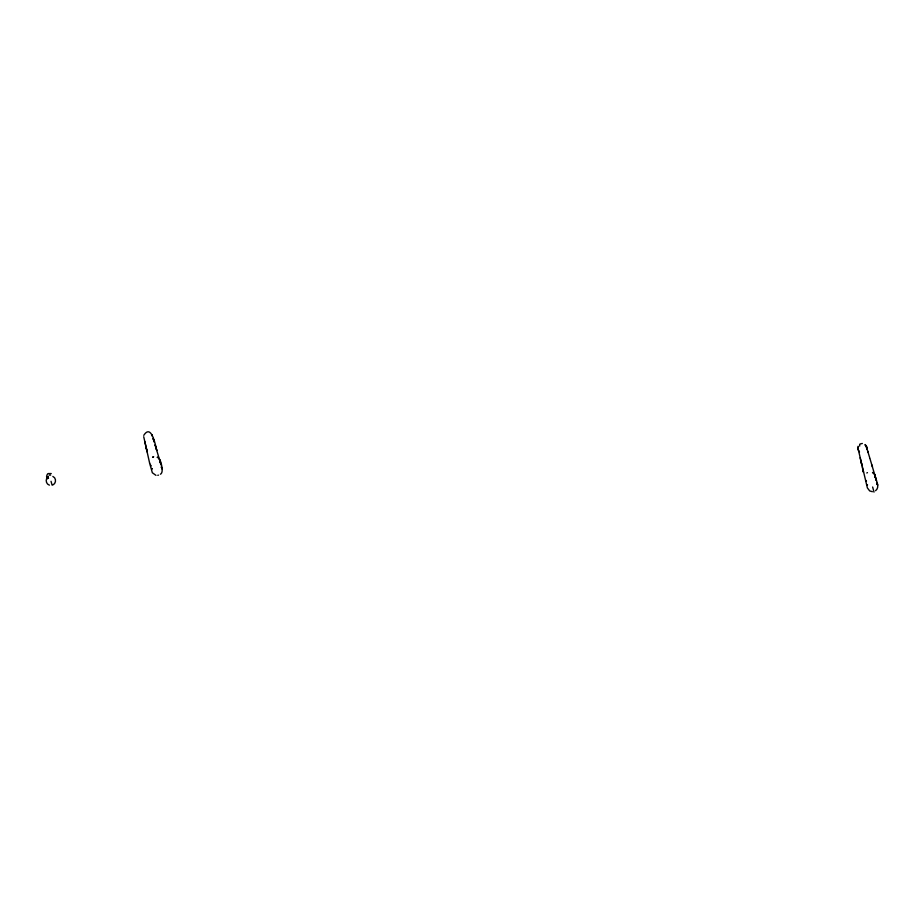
<?xml version="1.0" encoding="UTF-8"?>
<svg xmlns="http://www.w3.org/2000/svg" width="924" height="924" viewBox="0 0 924 924"><rect width="100%" height="100%" fill="white"/><g stroke="black" fill="none" stroke-linecap="round" stroke-linejoin="round"><path stroke-width="1.39" d="M875.317 477.604L875.328 476.634L875.328 477.223M858.084 448.14L858.281 447.077M866.885 449.387L866.758 446.639L865.211 444.536M859.655 444.71L859.701 446.084M143.763 435.343C151.675 422.903 155.717 446.65 156.78 450.485L155.209 445.16M47.794 477.015L47.124 478.655L48.048 477.315M858.119 446.257L857.691 448.995L859.516 451.975M47.355 474.208L46.57 476.345L47.632 478.62M47.886 477.05C45.08 479.209 45.946 484.164 49.399 485.146M160.418 474.208C166.043 471.471 155.867 448.891 161.088 464.934L155.093 444.871M875.571 490.702C880.768 486.613 875.132 479.302 874.681 474.555L876.437 480.63L869.946 458.535M859.955 443.982L862.346 443.474M866.816 472.984L867.451 472.626M52.853 484.95C56.341 483.471 56.468 477.87 52.853 476.438M152.599 457.218L153.684 456.791L152.968 457.034M48.083 473.585L51.224 473.55M49.03 475.098L50.658 475.086M158.478 475.155L157.761 475.271M872.383 491.695L869.68 490.91L867.382 487.907L858.281 449.584M155.96 475.352L152.345 472.753L149.607 463.086M865.037 444.952L866.4 446.893L869.761 457.923M866.469 481.081L865.788 480.364L866.215 480.827M150.566 465.13L151.247 465.835M48.498 478.309L47.944 476.772M875.028 475.283L874.658 474.208L875.155 475.675M872.464 466.863L871.794 464.784M867.659 451.004L867.959 452.032M872.649 487.006L874.012 492.111M51.039 481.312L52.044 485.077M862.335 467.405L863.478 472.245L863.166 470.87M860.914 461.064L862.069 465.95L860.152 457.807M144.768 441.557L147.17 451.94L143.717 436.729M149.688 463.398L146.188 447.713M866.4 446.893L866.62 448.036M160.106 461.388L160.095 462.358L160.106 461.388M151.802 469.103L151.963 468.537L151.802 469.103M867.289 485.343L867.451 484.765L867.289 485.343M151.882 457.565L151.882 457.565M868.572 472.141L868.572 472.141M157.854 457.599L157.334 457.276L157.854 457.599M873.088 472.845L872.556 472.511L873.088 472.845M159.055 458.743L158.616 458.223L159.055 458.743M874.289 473.989L873.838 473.469L874.289 473.989M161.654 467.59L161.238 466.932L162.185 468.965L161.654 467.59M877.142 483.829L876.726 483.16L877.684 485.192L877.142 483.829M153.419 439.362L153.13 438.403L154.216 442.053L153.419 439.362M152.056 435.042L152.217 435.874L152.056 435.042"/></g></svg>
